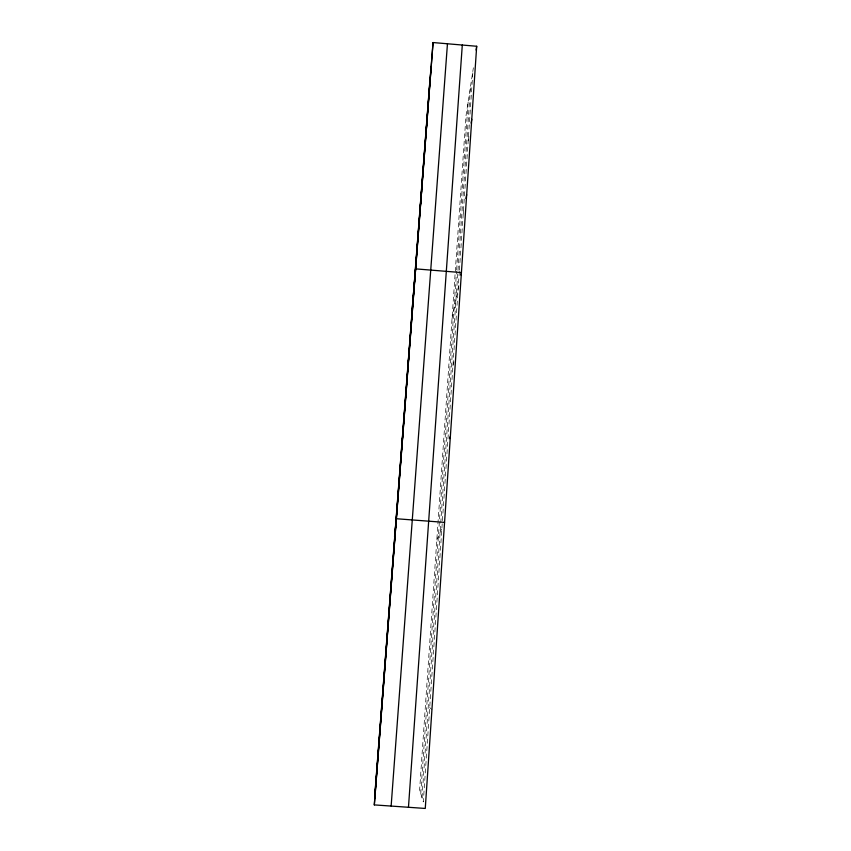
<?xml version="1.0" encoding="UTF-8"?>
<svg xmlns="http://www.w3.org/2000/svg" width="851" height="851" viewBox="0 0 851 851"><rect width="100%" height="100%" fill="white"/><g stroke="black" fill="none" stroke-linecap="round" stroke-linejoin="round"><path stroke-width="0.64" stroke-dasharray="4.25 3.19" d="M459.327 271.416L423.309 801.95L419.628 789.792L465.954 116.119L473.379 67.772M459.423 270.097L472.986 70.303M420.766 793.558L456.551 271.097M456.647 269.778L468.146 101.801M422.022 797.685L457.891 271.66M457.987 270.352L470.539 86.238M468.199 140.809L469.039 135.745M463.263 213.516L463.721 211.005M452.019 318.763L458.923 284.84M452.913 365.93L454.147 360.771M436.818 539.874L441.882 528.45M429.712 707.553L431.936 709.564"/><path stroke-width="1.28" d="M374.312 804.897L433.053 42.55L476.688 46.262L425.266 808.45L374.312 804.897L433.053 42.55M408.469 807.28L462.295 45.039M391.141 806.067L447.456 43.773M374.865 794.387L429.723 82.802M374.653 798.546L431.053 66.75M425.617 137.266L427.425 115.587M420.011 209.984L421.617 190.986M411.618 315.551L415.618 268.873L461.412 272.565L460.923 275.022M408.267 362.409L409.416 349.367M402.108 442.36L403.002 432.606M394.556 536.694L396.364 518.738L444.562 522.376M388.95 612.986L389.279 610.656M476.103 50.06L476.688 46.262M471.124 123.087L471.752 119.289M465.986 198.453L466.667 194.688M449.647 438.669L450.37 436.276M381.929 704.128L381.939 705.979"/></g></svg>
